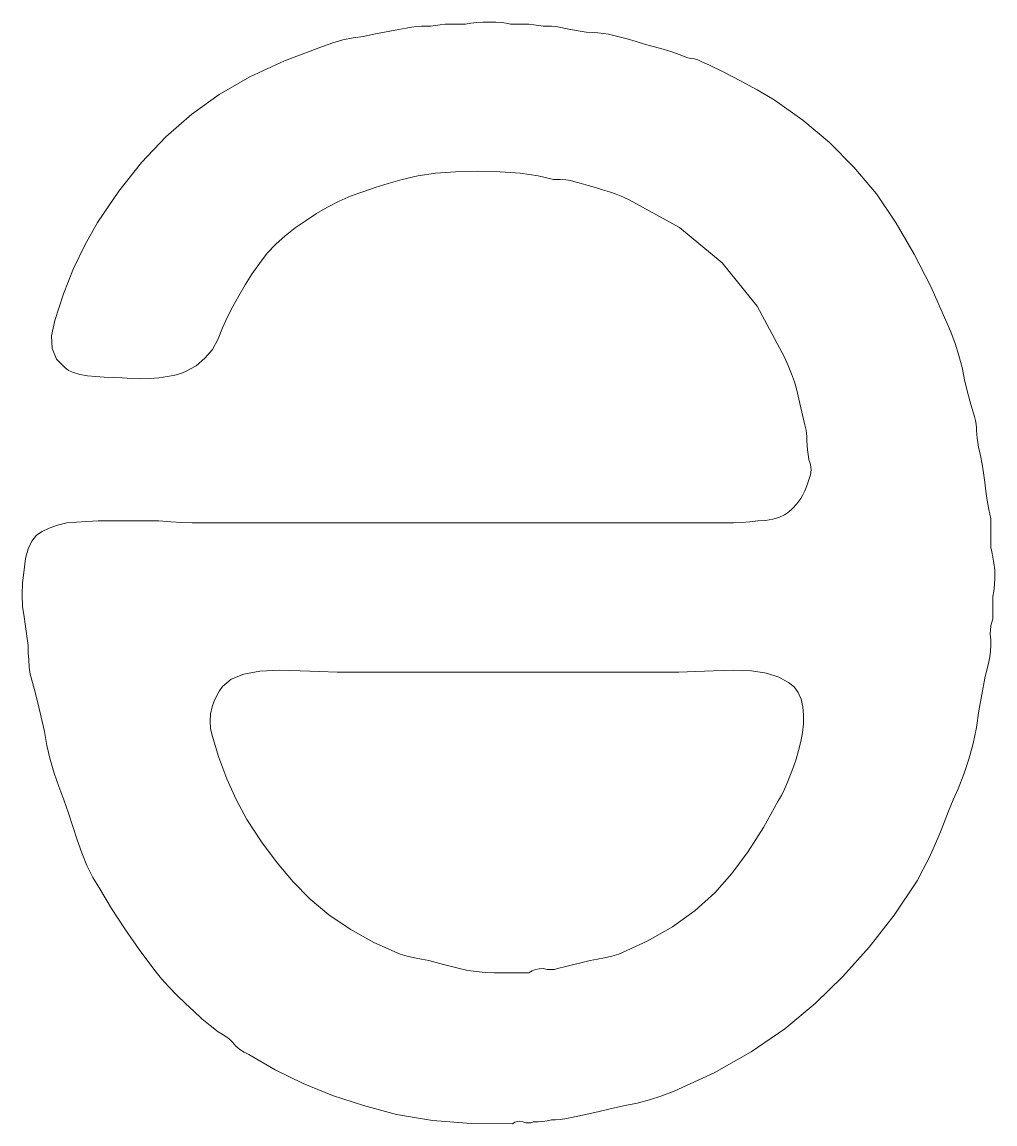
# Model space of a CAD drawing. Header units: millimetres. Extents: x 0 to 160, y 0 to 160.
# Drawn here: x 82.51 to 89.18, y 142.61 to 150.17 of the extents above; entities that cross this region are included whole.
import ezdxf

# ---------------------------------------------------------------- set-up
doc = ezdxf.new("R2010")
doc.units = ezdxf.units.MM
doc.layers.add('TextOutline', color=7, linetype='CONTINUOUS', lineweight=0)

msp = doc.modelspace()

# ---------------------------------------------------------------- linework, layer by layer
at = {"layer": 'TextOutline'}
for p, q in [((85.1778, 150.1324), (85.2129, 150.1367)), ((85.2129, 150.1367), (85.2479, 150.1394)), ((85.2479, 150.1394), (85.283, 150.1403)), ((85.283, 150.1403), (85.3119, 150.1411)), ((85.283, 150.1403), (85.283, 150.1403)), ((85.283, 150.1403), (85.283, 150.1403)), ((85.3119, 150.1411), (85.3426, 150.1438)), ((85.3426, 150.1438), (85.375, 150.1481)), ((85.375, 150.1481), (85.4092, 150.1543)), ((85.4092, 150.1543), (85.5495, 150.1543)), ((85.5495, 150.1543), (85.5863, 150.1604)), ((85.5495, 150.1543), (85.5495, 150.1543)), ((85.5495, 150.1543), (85.5495, 150.1543)), ((85.5863, 150.1604), (85.6266, 150.1648)), ((85.6266, 150.1648), (85.6704, 150.1674)), ((85.6704, 150.1674), (85.7178, 150.1683)), ((85.7178, 150.1683), (85.7178, 150.1683)), ((85.7178, 150.1683), (85.7178, 150.1683)), ((85.7178, 150.1683), (85.7581, 150.1674)), ((85.7581, 150.1674), (85.7949, 150.1648)), ((85.7949, 150.1648), (85.8282, 150.1604)), ((85.8282, 150.1604), (85.858, 150.1543)), ((85.858, 150.1543), (85.9843, 150.1543)), ((85.9843, 150.1543), (85.9843, 150.1543)), ((85.9843, 150.1543), (85.9843, 150.1543)), ((85.9843, 150.1543), (86.0184, 150.1481)), ((86.0184, 150.1481), (86.0509, 150.1438)), ((86.0509, 150.1438), (86.0816, 150.1411)), ((86.0816, 150.1411), (86.1105, 150.1403)), ((86.1105, 150.1403), (86.1105, 150.1403)), ((86.1105, 150.1403), (86.1105, 150.1403)), ((86.1105, 150.1403), (86.1385, 150.1394)), ((86.1385, 150.1394), (86.1666, 150.1367)), ((86.1666, 150.1367), (86.1946, 150.1324)), ((84.708, 150.0456), (84.7781, 150.0605)), ((84.7781, 150.0605), (84.8482, 150.0701)), ((84.8482, 150.0701), (84.9192, 150.0842)), ((84.8482, 150.0701), (84.8482, 150.0701)), ((84.8482, 150.0701), (84.8482, 150.0701)), ((84.9192, 150.0842), (84.992, 150.0982)), ((84.992, 150.0982), (85.0665, 150.1122)), ((85.0665, 150.1122), (85.1427, 150.1262)), ((85.1427, 150.1262), (85.1778, 150.1324)), ((85.1427, 150.1262), (85.1427, 150.1262)), ((85.1427, 150.1262), (85.1427, 150.1262)), ((86.1946, 150.1324), (86.2227, 150.1262)), ((86.2227, 150.1262), (86.2227, 150.1262)), ((86.2227, 150.1262), (86.2227, 150.1262)), ((86.2227, 150.1262), (86.2586, 150.1192)), ((86.2586, 150.1192), (86.2963, 150.1122)), ((86.2963, 150.1122), (86.3358, 150.1052)), ((86.3358, 150.1052), (86.377, 150.0982)), ((86.377, 150.0982), (86.377, 150.0982)), ((86.377, 150.0982), (86.377, 150.0982)), ((86.377, 150.0982), (86.4182, 150.0973)), ((86.4182, 150.0973), (86.4576, 150.0947)), ((86.4576, 150.0947), (86.4953, 150.0903)), ((86.4953, 150.0903), (86.5312, 150.0842)), ((86.5312, 150.0842), (86.5312, 150.0842)), ((86.5312, 150.0842), (86.5312, 150.0842)), ((86.5312, 150.0842), (86.5943, 150.0692)), ((86.5943, 150.0692), (86.6575, 150.0526)), ((84.3065, 149.9027), (84.5677, 150)), ((84.5677, 150), (84.6378, 150.0254)), ((84.5677, 150), (84.5677, 150)), ((84.5677, 150), (84.5677, 150)), ((84.6378, 150.0254), (84.708, 150.0456)), ((86.6575, 150.0526), (86.7206, 150.0342)), ((86.7206, 150.0342), (86.7837, 150.014)), ((86.7837, 150.014), (86.7837, 150.014)), ((86.7837, 150.014), (86.7837, 150.014)), ((86.7837, 150.014), (86.8459, 149.9991)), ((86.8459, 149.9991), (86.9064, 149.9825)), ((86.9064, 149.9825), (86.9651, 149.9641)), ((86.9651, 149.9641), (87.0221, 149.9439)), ((87.0221, 149.9439), (87.0221, 149.9439)), ((87.0221, 149.9439), (87.0221, 149.9439)), ((87.0221, 149.9439), (87.0493, 149.9316)), ((87.0493, 149.9316), (87.0747, 149.9229)), ((87.0747, 149.9229), (87.0984, 149.9176)), ((87.0984, 149.9176), (87.1203, 149.9158)), ((87.1203, 149.9158), (87.1203, 149.9158)), ((87.1203, 149.9158), (87.1203, 149.9158)), ((87.1203, 149.9158), (87.1422, 149.908)), ((87.1422, 149.908), (87.1659, 149.8983)), ((84.0698, 149.7931), (84.3065, 149.9027)), ((87.1659, 149.8983), (87.1913, 149.8869)), ((87.1913, 149.8869), (87.2185, 149.8738)), ((87.2185, 149.8738), (87.2185, 149.8738)), ((87.2185, 149.8738), (87.2185, 149.8738)), ((87.2185, 149.8738), (87.3254, 149.8221)), ((83.8577, 149.6713), (84.0698, 149.7931)), ((87.3254, 149.8221), (87.4359, 149.7651)), ((87.4359, 149.7651), (87.5498, 149.7028)), ((87.5498, 149.7028), (87.6673, 149.6353)), ((83.6701, 149.5372), (83.8577, 149.6713)), ((87.6673, 149.6353), (87.6673, 149.6353)), ((87.6673, 149.6353), (87.6673, 149.6353)), ((87.6673, 149.6353), (87.8636, 149.4951)), ((83.493, 149.3803), (83.6701, 149.5372)), ((83.6701, 149.5372), (83.6701, 149.5372)), ((83.6701, 149.5372), (83.6701, 149.5372)), ((87.8636, 149.4951), (88.046, 149.3408)), ((83.3265, 149.2041), (83.493, 149.3803)), ((88.046, 149.3408), (88.2143, 149.1725)), ((83.1704, 149.0086), (83.3265, 149.2041)), ((88.2143, 149.1725), (88.3685, 148.9902)), ((85.1147, 149.0884), (85.0191, 149.0603)), ((85.2208, 149.1129), (85.1147, 149.0884)), ((85.1147, 149.0884), (85.1147, 149.0884)), ((85.1147, 149.0884), (85.1147, 149.0884)), ((85.3426, 149.1304), (85.2208, 149.1129)), ((85.4802, 149.141), (85.3426, 149.1304)), ((85.6336, 149.1445), (85.4802, 149.141)), ((85.787, 149.141), (85.6336, 149.1445)), ((85.6336, 149.1445), (85.6336, 149.1445)), ((85.6336, 149.1445), (85.6336, 149.1445)), ((85.9246, 149.1304), (85.787, 149.141)), ((86.0465, 149.1129), (85.9246, 149.1304)), ((86.1526, 149.0884), (86.0465, 149.1129)), ((86.1981, 149.0875), (86.1526, 149.0884)), ((86.1526, 149.0884), (86.1526, 149.0884)), ((86.1526, 149.0884), (86.1526, 149.0884)), ((86.2367, 149.0849), (86.1981, 149.0875)), ((86.2683, 149.0805), (86.2367, 149.0849)), ((86.2928, 149.0743), (86.2683, 149.0805)), ((83.0249, 148.7938), (83.1704, 149.0086)), ((84.8438, 149.0042), (84.7641, 148.9762)), ((84.9289, 149.0323), (84.8438, 149.0042)), ((85.0191, 149.0603), (84.9289, 149.0323)), ((86.3419, 149.0603), (86.2928, 149.0743)), ((86.2928, 149.0743), (86.2928, 149.0743)), ((86.2928, 149.0743), (86.2928, 149.0743)), ((86.391, 149.0463), (86.3419, 149.0603)), ((86.4401, 149.0323), (86.391, 149.0463)), ((86.4892, 149.0182), (86.4401, 149.0323)), ((86.5374, 149.0033), (86.4892, 149.0182)), ((86.4892, 149.0182), (86.4892, 149.0182)), ((86.4892, 149.0182), (86.4892, 149.0182)), ((86.5838, 148.9867), (86.5374, 149.0033)), ((84.6817, 148.9393), (84.6028, 148.899)), ((84.7641, 148.9762), (84.6817, 148.9393)), ((84.7641, 148.9762), (84.7641, 148.9762)), ((84.7641, 148.9762), (84.7641, 148.9762)), ((86.6285, 148.9683), (86.5838, 148.9867)), ((86.6715, 148.9481), (86.6285, 148.9683)), ((87.0169, 148.7596), (86.6715, 148.9481)), ((86.6715, 148.9481), (86.6715, 148.9481)), ((86.6715, 148.9481), (86.6715, 148.9481)), ((88.3685, 148.9902), (88.3685, 148.9902)), ((88.3685, 148.9902), (88.3685, 148.9902)), ((88.3685, 148.9902), (88.5035, 148.7886)), ((84.5274, 148.8552), (84.4555, 148.8079)), ((84.6028, 148.899), (84.5274, 148.8552)), ((82.9381, 148.6413), (83.0249, 148.7938)), ((83.0249, 148.7938), (83.0249, 148.7938)), ((83.0249, 148.7938), (83.0249, 148.7938)), ((84.4555, 148.8079), (84.381, 148.757)), ((84.4555, 148.8079), (84.4555, 148.8079)), ((84.4555, 148.8079), (84.4555, 148.8079)), ((88.5035, 148.7886), (88.628, 148.5764)), ((84.3117, 148.7027), (84.2477, 148.6448)), ((84.381, 148.757), (84.3117, 148.7027)), ((87.3096, 148.5168), (87.0169, 148.7596)), ((82.8601, 148.4783), (82.9381, 148.6413)), ((84.2477, 148.6448), (84.189, 148.5835)), ((84.189, 148.5835), (84.1347, 148.5124)), ((84.189, 148.5835), (84.189, 148.5835)), ((84.189, 148.5835), (84.189, 148.5835)), ((88.628, 148.5764), (88.742, 148.3538)), ((82.7909, 148.3047), (82.8601, 148.4783)), ((84.1347, 148.5124), (84.0838, 148.4397)), ((87.5498, 148.2197), (87.3096, 148.5168)), ((84.0838, 148.4397), (84.0365, 148.3652)), ((84.0365, 148.3652), (83.9927, 148.2889)), ((88.742, 148.3538), (88.8454, 148.1206)), ((82.7304, 148.1206), (82.7909, 148.3047)), ((83.9927, 148.2889), (83.9523, 148.2179)), ((83.9927, 148.2889), (83.9927, 148.2889)), ((83.9927, 148.2889), (83.9927, 148.2889)), ((83.9523, 148.2179), (83.9155, 148.1452)), ((87.7374, 147.8682), (87.5498, 148.2197)), ((82.7085, 148.0163), (82.7304, 148.1206)), ((82.7304, 148.1206), (82.7304, 148.1206)), ((82.7304, 148.1206), (82.7304, 148.1206)), ((83.9155, 148.1452), (83.8822, 148.0707)), ((88.8454, 148.1206), (88.8454, 148.1206)), ((88.8454, 148.1206), (88.8454, 148.1206)), ((88.8454, 148.1206), (88.8787, 148.0426)), ((83.8822, 148.0707), (83.8524, 147.9944)), ((88.8787, 148.0426), (88.9085, 147.9628)), ((82.7129, 147.9278), (82.7085, 148.0163)), ((83.8524, 147.9944), (83.8121, 147.9225)), ((83.8524, 147.9944), (83.8524, 147.9944)), ((83.8524, 147.9944), (83.8524, 147.9944)), ((88.9085, 147.9628), (88.9348, 147.8813)), ((82.7435, 147.855), (82.7129, 147.9278)), ((83.8121, 147.9225), (83.7612, 147.8612)), ((87.7637, 147.8121), (87.7374, 147.8682)), ((87.7374, 147.8682), (87.7374, 147.8682)), ((87.7374, 147.8682), (87.7374, 147.8682)), ((88.9348, 147.8813), (88.9576, 147.798)), ((82.8005, 147.798), (82.7435, 147.855)), ((82.8259, 147.7788), (82.8005, 147.798)), ((82.8005, 147.798), (82.8005, 147.798)), ((82.8005, 147.798), (82.8005, 147.798)), ((83.6999, 147.8103), (83.628, 147.77)), ((83.7612, 147.8612), (83.6999, 147.8103)), ((87.7865, 147.756), (87.7637, 147.8121)), ((88.9576, 147.798), (88.9576, 147.798)), ((88.9576, 147.798), (88.9576, 147.798)), ((88.9576, 147.798), (88.9734, 147.7139)), ((82.8601, 147.763), (82.8259, 147.7788)), ((82.9031, 147.7507), (82.8601, 147.763)), ((82.9548, 147.7419), (82.9031, 147.7507)), ((83.0118, 147.7358), (82.9548, 147.7419)), ((82.9548, 147.7419), (82.9548, 147.7419)), ((82.9548, 147.7419), (82.9548, 147.7419)), ((83.0705, 147.7314), (83.0118, 147.7358)), ((83.131, 147.7288), (83.0705, 147.7314)), ((83.1932, 147.7279), (83.131, 147.7288)), ((83.2563, 147.7227), (83.1932, 147.7279)), ((83.1932, 147.7279), (83.1932, 147.7279)), ((83.1932, 147.7279), (83.1932, 147.7279)), ((83.3195, 147.7209), (83.2563, 147.7227)), ((83.3826, 147.7227), (83.3195, 147.7209)), ((83.4457, 147.7279), (83.3826, 147.7227)), ((83.5044, 147.7358), (83.4457, 147.7279)), ((83.4457, 147.7279), (83.4457, 147.7279)), ((83.4457, 147.7279), (83.4457, 147.7279)), ((83.5544, 147.7454), (83.5044, 147.7358)), ((83.5956, 147.7568), (83.5544, 147.7454)), ((83.628, 147.77), (83.5956, 147.7568)), ((83.628, 147.77), (83.628, 147.77)), ((83.628, 147.77), (83.628, 147.77)), ((87.8058, 147.6999), (87.7865, 147.756)), ((87.8216, 147.6438), (87.8058, 147.6999)), ((87.8356, 147.5815), (87.8216, 147.6438)), ((87.8216, 147.6438), (87.8216, 147.6438)), ((87.8216, 147.6438), (87.8216, 147.6438)), ((88.9734, 147.7139), (88.9927, 147.6297)), ((87.8496, 147.521), (87.8356, 147.5815)), ((88.9927, 147.6297), (89.0155, 147.5456)), ((87.8636, 147.4623), (87.8496, 147.521)), ((89.0155, 147.5456), (89.0418, 147.4614)), ((87.8777, 147.4053), (87.8636, 147.4623)), ((89.0418, 147.4614), (89.0418, 147.4614)), ((89.0418, 147.4614), (89.0418, 147.4614)), ((89.0418, 147.4614), (89.0479, 147.4343)), ((89.0479, 147.4343), (89.0523, 147.4088)), ((87.8838, 147.3773), (87.8777, 147.4053)), ((87.8777, 147.4053), (87.8777, 147.4053)), ((87.8777, 147.4053), (87.8777, 147.4053)), ((87.8882, 147.3492), (87.8838, 147.3773)), ((87.8908, 147.3212), (87.8882, 147.3492)), ((89.0523, 147.4088), (89.0549, 147.3852)), ((89.0549, 147.3852), (89.0558, 147.3633)), ((89.0558, 147.3633), (89.0558, 147.3633)), ((89.0558, 147.3633), (89.0558, 147.3633)), ((89.0558, 147.3633), (89.0567, 147.3405)), ((89.0567, 147.3405), (89.0593, 147.3142)), ((87.8917, 147.2931), (87.8908, 147.3212)), ((87.8926, 147.2642), (87.8917, 147.2931)), ((87.8917, 147.2931), (87.8917, 147.2931)), ((87.8917, 147.2931), (87.8917, 147.2931)), ((87.8952, 147.2335), (87.8926, 147.2642)), ((89.0593, 147.3142), (89.0637, 147.2844)), ((89.0637, 147.2844), (89.0698, 147.2511)), ((87.8996, 147.2011), (87.8952, 147.2335)), ((87.9057, 147.1669), (87.8996, 147.2011)), ((89.0698, 147.2511), (89.0698, 147.2511)), ((89.0698, 147.2511), (89.0698, 147.2511)), ((89.0698, 147.2511), (89.083, 147.1941)), ((89.083, 147.1941), (89.0943, 147.1353)), ((87.9162, 147.1318), (87.9057, 147.1669)), ((87.9057, 147.1669), (87.9057, 147.1669)), ((87.9057, 147.1669), (87.9057, 147.1669)), ((87.9197, 147.0968), (87.9162, 147.1318)), ((89.0943, 147.1353), (89.104, 147.0749)), ((87.9057, 147.0266), (87.9162, 147.0617)), ((87.9162, 147.0617), (87.9197, 147.0968)), ((89.104, 147.0749), (89.1119, 147.0126)), ((87.8777, 146.953), (87.8917, 146.9872)), ((87.8917, 146.9872), (87.9057, 147.0266)), ((87.9057, 147.0266), (87.9057, 147.0266)), ((87.9057, 147.0266), (87.9057, 147.0266)), ((89.1119, 147.0126), (89.1119, 147.0126)), ((89.1119, 147.0126), (89.1119, 147.0126)), ((89.1119, 147.0126), (89.1198, 146.9495)), ((87.8216, 146.8619), (87.8496, 146.9004)), ((87.8496, 146.9004), (87.8636, 146.9241)), ((87.8496, 146.9004), (87.8496, 146.9004)), ((87.8496, 146.9004), (87.8496, 146.9004)), ((87.8636, 146.9241), (87.8777, 146.953)), ((89.1198, 146.9495), (89.1294, 146.8864)), ((89.1294, 146.8864), (89.1408, 146.8233)), ((87.7655, 146.8058), (87.7935, 146.8303)), ((87.7935, 146.8303), (87.8216, 146.8619)), ((89.1408, 146.8233), (89.154, 146.7602)), ((82.7488, 146.7163), (82.8145, 146.7321)), ((82.8145, 146.7321), (82.8803, 146.7383)), ((82.8145, 146.7321), (82.8145, 146.7321)), ((82.8145, 146.7321), (82.8145, 146.7321)), ((82.8803, 146.7383), (82.9513, 146.7426)), ((82.9513, 146.7426), (83.0276, 146.7453)), ((83.0276, 146.7453), (83.1091, 146.7461)), ((83.1091, 146.7461), (83.1091, 146.7461)), ((83.1091, 146.7461), (83.1091, 146.7461)), ((83.1091, 146.7461), (83.1932, 146.7461)), ((83.1932, 146.7461), (83.2774, 146.7461)), ((83.2774, 146.7461), (83.3615, 146.7461)), ((83.3615, 146.7461), (83.4457, 146.7461)), ((83.4457, 146.7461), (83.4457, 146.7461)), ((83.4457, 146.7461), (83.4457, 146.7461)), ((83.4457, 146.7461), (83.5272, 146.74)), ((83.5272, 146.74), (83.6035, 146.7356)), ((83.6035, 146.7356), (83.6745, 146.733)), ((83.6745, 146.733), (83.7402, 146.7321)), ((83.7402, 146.7321), (87.3307, 146.7321)), ((87.3307, 146.7321), (87.3868, 146.733)), ((87.3307, 146.7321), (87.3307, 146.7321)), ((87.3307, 146.7321), (87.3307, 146.7321)), ((87.3868, 146.733), (87.4429, 146.7356)), ((87.4429, 146.7356), (87.499, 146.74)), ((87.499, 146.74), (87.5551, 146.7461)), ((87.5551, 146.7461), (87.6085, 146.7488)), ((87.5551, 146.7461), (87.5551, 146.7461)), ((87.5551, 146.7461), (87.5551, 146.7461)), ((87.6085, 146.7488), (87.6568, 146.7567)), ((87.6568, 146.7567), (87.6997, 146.7698)), ((87.6997, 146.7698), (87.7374, 146.7882)), ((87.7374, 146.7882), (87.7655, 146.8058)), ((87.7374, 146.7882), (87.7374, 146.7882)), ((87.7374, 146.7882), (87.7374, 146.7882)), ((89.154, 146.7602), (89.154, 146.5638)), ((82.6042, 146.648), (82.6436, 146.6743)), ((82.6436, 146.6743), (82.6918, 146.6971)), ((82.6918, 146.6971), (82.7488, 146.7163)), ((82.5481, 146.5533), (82.5726, 146.6068)), ((82.5726, 146.6068), (82.6042, 146.648)), ((82.6042, 146.648), (82.6042, 146.648)), ((82.6042, 146.648), (82.6042, 146.648)), ((82.5305, 146.4876), (82.5481, 146.5533)), ((89.154, 146.5638), (89.154, 146.5638)), ((89.154, 146.5638), (89.154, 146.5638)), ((89.154, 146.5638), (89.161, 146.5331)), ((89.161, 146.5331), (89.168, 146.4972)), ((82.52, 146.4095), (82.5305, 146.4876)), ((89.168, 146.4972), (89.175, 146.456)), ((89.175, 146.456), (89.182, 146.4095)), ((82.5095, 146.321), (82.52, 146.4095)), ((82.52, 146.4095), (82.52, 146.4095)), ((82.52, 146.4095), (82.52, 146.4095)), ((89.1811, 146.3561), (89.1785, 146.3079)), ((89.182, 146.4095), (89.1811, 146.3561)), ((89.182, 146.4095), (89.182, 146.4095)), ((89.182, 146.4095), (89.182, 146.4095)), ((82.506, 146.2377), (82.5095, 146.321)), ((89.1785, 146.3079), (89.1741, 146.2649)), ((82.5095, 146.1597), (82.506, 146.2377)), ((89.1741, 146.2649), (89.168, 146.2272)), ((89.168, 146.2272), (89.168, 146.0729)), ((82.52, 146.087), (82.5095, 146.1597)), ((82.52, 146.087), (82.52, 146.087)), ((82.52, 146.087), (82.52, 146.087)), ((82.527, 146.0379), (82.52, 146.087)), ((89.168, 146.0729), (89.1566, 146.0379)), ((89.168, 146.0729), (89.168, 146.0729)), ((89.168, 146.0729), (89.168, 146.0729)), ((82.534, 145.9888), (82.527, 146.0379)), ((82.5411, 145.9397), (82.534, 145.9888)), ((89.1504, 146.0028), (89.1496, 145.9677)), ((89.1566, 146.0379), (89.1504, 146.0028)), ((82.5481, 145.8906), (82.5411, 145.9397)), ((89.1496, 145.9677), (89.154, 145.9327)), ((89.154, 145.9327), (89.1531, 145.8915)), ((89.154, 145.9327), (89.154, 145.9327)), ((89.154, 145.9327), (89.154, 145.9327)), ((82.5489, 145.8415), (82.5481, 145.8906)), ((82.5481, 145.8906), (82.5481, 145.8906)), ((82.5481, 145.8906), (82.5481, 145.8906)), ((82.5516, 145.7924), (82.5489, 145.8415)), ((89.1504, 145.852), (89.1461, 145.8143)), ((89.1531, 145.8915), (89.1504, 145.852)), ((82.556, 145.7433), (82.5516, 145.7924)), ((89.1399, 145.7784), (89.1136, 145.6662)), ((89.1461, 145.8143), (89.1399, 145.7784)), ((89.1399, 145.7784), (89.1399, 145.7784)), ((89.1399, 145.7784), (89.1399, 145.7784)), ((82.5621, 145.6942), (82.556, 145.7433)), ((82.5893, 145.5961), (82.5621, 145.6942)), ((82.5621, 145.6942), (82.5621, 145.6942)), ((82.5621, 145.6942), (82.5621, 145.6942)), ((84.0277, 145.6942), (83.9418, 145.6592)), ((84.1382, 145.7153), (84.0277, 145.6942)), ((84.2732, 145.7223), (84.1382, 145.7153)), ((84.4152, 145.7162), (84.2732, 145.7223)), ((84.2732, 145.7223), (84.2732, 145.7223)), ((84.2732, 145.7223), (84.2732, 145.7223)), ((84.5467, 145.7118), (84.4152, 145.7162)), ((84.6676, 145.7092), (84.5467, 145.7118)), ((84.7781, 145.7083), (84.6676, 145.7092)), ((86.9099, 145.7083), (84.7781, 145.7083)), ((84.7781, 145.7083), (84.7781, 145.7083)), ((84.7781, 145.7083), (84.7781, 145.7083)), ((87.0134, 145.7092), (86.9099, 145.7083)), ((87.1273, 145.7118), (87.0134, 145.7092)), ((87.2518, 145.7162), (87.1273, 145.7118)), ((87.3868, 145.7223), (87.2518, 145.7162)), ((87.5104, 145.717), (87.3868, 145.7223)), ((87.3868, 145.7223), (87.3868, 145.7223)), ((87.3868, 145.7223), (87.3868, 145.7223)), ((87.6147, 145.7013), (87.5104, 145.717)), ((87.6997, 145.675), (87.6147, 145.7013)), ((87.7655, 145.6381), (87.6997, 145.675)), ((83.8805, 145.6101), (83.8603, 145.5803)), ((83.9418, 145.6592), (83.8805, 145.6101)), ((83.8805, 145.6101), (83.8805, 145.6101)), ((83.8805, 145.6101), (83.8805, 145.6101)), ((87.8032, 145.6066), (87.7655, 145.6381)), ((87.7655, 145.6381), (87.7655, 145.6381)), ((87.7655, 145.6381), (87.7655, 145.6381)), ((87.8321, 145.568), (87.8032, 145.6066)), ((89.1136, 145.6662), (89.0908, 145.554)), ((82.6147, 145.4979), (82.5893, 145.5961)), ((83.8419, 145.547), (83.8252, 145.5102)), ((83.8603, 145.5803), (83.8419, 145.547)), ((87.8522, 145.5224), (87.8321, 145.568)), ((89.0908, 145.554), (89.0716, 145.4418)), ((82.6384, 145.3997), (82.6147, 145.4979)), ((83.8103, 145.4698), (83.7998, 145.4208)), ((83.8252, 145.5102), (83.8103, 145.4698)), ((83.8103, 145.4698), (83.8103, 145.4698)), ((83.8103, 145.4698), (83.8103, 145.4698)), ((87.8636, 145.4698), (87.8522, 145.5224)), ((87.868, 145.4129), (87.8636, 145.4698)), ((87.8636, 145.4698), (87.8636, 145.4698)), ((87.8636, 145.4698), (87.8636, 145.4698)), ((82.6603, 145.3015), (82.6384, 145.3997)), ((83.7998, 145.4208), (83.7963, 145.3717)), ((83.7963, 145.3717), (83.7998, 145.3226)), ((87.8671, 145.3541), (87.868, 145.4129)), ((89.0716, 145.4418), (89.0558, 145.3296)), ((82.6769, 145.2042), (82.6603, 145.3015)), ((82.6603, 145.3015), (82.6603, 145.3015)), ((82.6603, 145.3015), (82.6603, 145.3015)), ((83.7998, 145.3226), (83.8103, 145.2735)), ((87.861, 145.2937), (87.8671, 145.3541)), ((89.0558, 145.3296), (89.0321, 145.2191)), ((89.0558, 145.3296), (89.0558, 145.3296)), ((89.0558, 145.3296), (89.0558, 145.3296)), ((83.8103, 145.2735), (83.8103, 145.2735)), ((83.8103, 145.2735), (83.8103, 145.2735)), ((83.8103, 145.2735), (83.8568, 145.1218)), ((87.8347, 145.1701), (87.8496, 145.2314)), ((87.8496, 145.2314), (87.861, 145.2937)), ((87.8496, 145.2314), (87.8496, 145.2314)), ((87.8496, 145.2314), (87.8496, 145.2314)), ((82.6988, 145.1087), (82.6769, 145.2042)), ((87.8181, 145.1122), (87.8347, 145.1701)), ((89.0321, 145.2191), (89.0032, 145.1122)), ((82.726, 145.0149), (82.6988, 145.1087)), ((83.8568, 145.1218), (83.912, 144.9755)), ((87.7996, 145.0579), (87.8181, 145.1122)), ((89.0032, 145.1122), (88.969, 145.0088)), ((82.7584, 144.9229), (82.726, 145.0149)), ((87.7584, 144.9535), (87.7795, 145.007)), ((87.7795, 145.007), (87.7996, 145.0579)), ((87.7795, 145.007), (87.7795, 145.007)), ((87.7795, 145.007), (87.7795, 145.007)), ((88.969, 145.0088), (88.9296, 144.9088)), ((82.7926, 144.8317), (82.7584, 144.9229)), ((82.7584, 144.9229), (82.7584, 144.9229)), ((82.7584, 144.9229), (82.7584, 144.9229)), ((83.912, 144.9755), (83.976, 144.8343)), ((87.7374, 144.9053), (87.7584, 144.9535)), ((87.6953, 144.8247), (87.7164, 144.8624)), ((87.7164, 144.8624), (87.7374, 144.9053)), ((88.9296, 144.9088), (88.8954, 144.8317)), ((88.9296, 144.9088), (88.9296, 144.9088)), ((88.9296, 144.9088), (88.9296, 144.9088)), ((82.8251, 144.7405), (82.7926, 144.8317)), ((83.976, 144.8343), (84.0488, 144.6985)), ((87.5945, 144.6432), (87.6953, 144.8247)), ((87.6953, 144.8247), (87.6953, 144.8247)), ((87.6953, 144.8247), (87.6953, 144.8247)), ((88.8954, 144.8317), (88.8629, 144.7546)), ((82.8557, 144.6494), (82.8251, 144.7405)), ((84.0488, 144.6985), (84.0488, 144.6985)), ((84.0488, 144.6985), (84.0488, 144.6985)), ((84.0488, 144.6985), (84.1496, 144.5433)), ((88.8629, 144.7546), (88.8323, 144.6774)), ((82.8847, 144.5582), (82.8557, 144.6494)), ((87.4885, 144.4776), (87.5945, 144.6432)), ((88.8323, 144.6774), (88.8033, 144.6003)), ((82.9154, 144.4688), (82.8847, 144.5582)), ((82.8847, 144.5582), (82.8847, 144.5582)), ((82.8847, 144.5582), (82.8847, 144.5582)), ((84.1496, 144.5433), (84.2556, 144.4004)), ((88.8033, 144.6003), (88.7674, 144.517)), ((88.8033, 144.6003), (88.8033, 144.6003)), ((88.8033, 144.6003), (88.8033, 144.6003)), ((82.9513, 144.3829), (82.9154, 144.4688)), ((87.3771, 144.3277), (87.4885, 144.4776)), ((88.7674, 144.517), (88.7297, 144.4355)), ((84.2556, 144.4004), (84.367, 144.2698)), ((88.7297, 144.4355), (88.6902, 144.3557)), ((82.9925, 144.3005), (82.9513, 144.3829)), ((87.2605, 144.1935), (87.3771, 144.3277)), ((88.6902, 144.3557), (88.649, 144.2777)), ((83.0389, 144.2216), (82.9925, 144.3005)), ((84.367, 144.2698), (84.4835, 144.1515)), ((88.649, 144.2777), (88.4895, 144.041)), ((88.649, 144.2777), (88.649, 144.2777)), ((88.649, 144.2777), (88.649, 144.2777)), ((83.1205, 144.0866), (83.0389, 144.2216)), ((83.0389, 144.2216), (83.0389, 144.2216)), ((83.0389, 144.2216), (83.0389, 144.2216)), ((87.1247, 144.0726), (87.2605, 144.1935)), ((87.2605, 144.1935), (87.2605, 144.1935)), ((87.2605, 144.1935), (87.2605, 144.1935)), ((83.2108, 143.9481), (83.1205, 144.0866)), ((84.4835, 144.1515), (84.4835, 144.1515)), ((84.4835, 144.1515), (84.4835, 144.1515)), ((84.4835, 144.1515), (84.6115, 144.0437)), ((84.6115, 144.0437), (84.757, 143.9446)), ((86.9695, 143.9621), (87.1247, 144.0726)), ((88.4895, 144.041), (88.3195, 143.8219)), ((83.3098, 143.8061), (83.2108, 143.9481)), ((84.757, 143.9446), (84.9201, 143.8543)), ((86.7951, 143.8622), (86.9695, 143.9621)), ((86.6014, 143.7728), (86.7951, 143.8622)), ((83.4176, 143.6606), (83.3098, 143.8061)), ((84.9201, 143.8543), (85.1007, 143.7728)), ((88.3195, 143.8219), (88.1389, 143.6203)), ((85.1007, 143.7728), (85.1007, 143.7728)), ((85.1007, 143.7728), (85.1007, 143.7728)), ((85.1007, 143.7728), (85.1497, 143.7596)), ((85.1497, 143.7596), (85.1988, 143.7482)), ((85.1988, 143.7482), (85.2479, 143.7386)), ((85.2479, 143.7386), (85.297, 143.7307)), ((85.297, 143.7307), (85.297, 143.7307)), ((85.297, 143.7307), (85.297, 143.7307)), ((85.297, 143.7307), (85.347, 143.7167)), ((85.347, 143.7167), (85.3987, 143.7027)), ((86.2928, 143.7027), (86.3489, 143.7167)), ((86.3489, 143.7167), (86.405, 143.7307)), ((86.405, 143.7307), (86.4541, 143.7386)), ((86.405, 143.7307), (86.405, 143.7307)), ((86.405, 143.7307), (86.405, 143.7307)), ((86.4541, 143.7386), (86.5032, 143.7482)), ((86.5032, 143.7482), (86.5523, 143.7596)), ((86.5523, 143.7596), (86.6014, 143.7728)), ((86.6014, 143.7728), (86.6014, 143.7728)), ((86.6014, 143.7728), (86.6014, 143.7728)), ((83.4623, 143.6045), (83.4176, 143.6606)), ((83.4176, 143.6606), (83.4176, 143.6606)), ((83.4176, 143.6606), (83.4176, 143.6606)), ((85.3987, 143.7027), (85.4522, 143.6886)), ((85.4522, 143.6886), (85.5074, 143.6746)), ((85.5074, 143.6746), (85.5074, 143.6746)), ((85.5074, 143.6746), (85.5074, 143.6746)), ((85.5074, 143.6746), (85.5644, 143.6623)), ((85.5644, 143.6623), (85.6231, 143.6536)), ((85.6231, 143.6536), (85.6836, 143.6483)), ((85.6836, 143.6483), (85.7458, 143.6466)), ((85.7458, 143.6466), (85.7458, 143.6466)), ((85.7458, 143.6466), (85.7458, 143.6466)), ((85.7458, 143.6466), (85.8081, 143.6466)), ((85.8081, 143.6466), (85.8685, 143.6466)), ((85.8685, 143.6466), (85.9273, 143.6466)), ((85.9273, 143.6466), (85.9843, 143.6466)), ((85.9843, 143.6466), (86.0062, 143.6588)), ((85.9843, 143.6466), (85.9843, 143.6466)), ((85.9843, 143.6466), (85.9843, 143.6466)), ((86.0062, 143.6588), (86.0298, 143.6676)), ((86.0298, 143.6676), (86.0553, 143.6729)), ((86.0553, 143.6729), (86.0824, 143.6746)), ((86.0824, 143.6746), (86.0824, 143.6746)), ((86.0824, 143.6746), (86.0824, 143.6746)), ((86.0824, 143.6746), (86.1096, 143.6694)), ((86.1096, 143.6694), (86.135, 143.6676)), ((86.135, 143.6676), (86.1587, 143.6694)), ((86.1587, 143.6694), (86.1806, 143.6746)), ((86.1806, 143.6746), (86.2367, 143.6886)), ((86.1806, 143.6746), (86.1806, 143.6746)), ((86.1806, 143.6746), (86.1806, 143.6746)), ((86.2367, 143.6886), (86.2928, 143.7027)), ((83.5123, 143.5484), (83.4623, 143.6045)), ((88.1389, 143.6203), (87.9478, 143.4362)), ((83.5675, 143.4923), (83.5123, 143.5484)), ((83.628, 143.4362), (83.5675, 143.4923)), ((83.6841, 143.3818), (83.628, 143.4362)), ((83.628, 143.4362), (83.628, 143.4362)), ((83.628, 143.4362), (83.628, 143.4362)), ((87.9478, 143.4362), (87.74, 143.2617)), ((87.9478, 143.4362), (87.9478, 143.4362)), ((87.9478, 143.4362), (87.9478, 143.4362)), ((83.7402, 143.331), (83.6841, 143.3818)), ((83.7963, 143.2837), (83.7402, 143.331)), ((83.8524, 143.2398), (83.7963, 143.2837)), ((87.74, 143.2617), (87.5095, 143.1031)), ((83.8796, 143.2249), (83.8524, 143.2398)), ((83.8524, 143.2398), (83.8524, 143.2398)), ((83.8524, 143.2398), (83.8524, 143.2398)), ((83.905, 143.2083), (83.8796, 143.2249)), ((83.9287, 143.1899), (83.905, 143.2083)), ((83.9506, 143.1697), (83.9287, 143.1899)), ((83.9734, 143.1434), (83.9506, 143.1697)), ((83.9506, 143.1697), (83.9506, 143.1697)), ((83.9506, 143.1697), (83.9506, 143.1697)), ((83.9997, 143.1206), (83.9734, 143.1434)), ((84.0295, 143.1013), (83.9997, 143.1206)), ((84.0628, 143.0856), (84.0295, 143.1013)), ((84.2434, 142.9795), (84.0628, 143.0856)), ((84.0628, 143.0856), (84.0628, 143.0856)), ((84.0628, 143.0856), (84.0628, 143.0856)), ((87.5095, 143.1031), (87.2562, 142.9602)), ((84.4345, 142.8857), (84.2434, 142.9795)), ((87.2562, 142.9602), (86.98, 142.8331)), ((84.6361, 142.8042), (84.4345, 142.8857)), ((84.8482, 142.7349), (84.6361, 142.8042)), ((86.98, 142.8331), (86.8959, 142.8007)), ((86.98, 142.8331), (86.98, 142.8331)), ((86.98, 142.8331), (86.98, 142.8331)), ((85.0752, 142.6744), (84.8482, 142.7349)), ((84.8482, 142.7349), (84.8482, 142.7349)), ((84.8482, 142.7349), (84.8482, 142.7349)), ((86.6434, 142.7349), (86.5514, 142.7139)), ((86.7276, 142.7516), (86.6434, 142.7349)), ((86.6434, 142.7349), (86.6434, 142.7349)), ((86.6434, 142.7349), (86.6434, 142.7349)), ((86.8117, 142.7735), (86.7276, 142.7516)), ((86.8959, 142.8007), (86.8117, 142.7735)), ((85.3216, 142.6332), (85.0752, 142.6744)), ((86.2648, 142.6508), (86.2306, 142.6446)), ((86.3621, 142.6718), (86.2648, 142.6508)), ((86.2648, 142.6508), (86.2648, 142.6508)), ((86.2648, 142.6508), (86.2648, 142.6508)), ((86.4576, 142.6928), (86.3621, 142.6718)), ((86.5514, 142.7139), (86.4576, 142.6928)), ((85.5872, 142.6113), (85.3216, 142.6332)), ((85.872, 142.6087), (85.5872, 142.6113)), ((85.887, 142.6201), (85.872, 142.6087)), ((85.872, 142.6087), (85.872, 142.6087)), ((85.872, 142.6087), (85.872, 142.6087)), ((85.9036, 142.6262), (85.887, 142.6201)), ((85.922, 142.6271), (85.9036, 142.6262)), ((85.9422, 142.6227), (85.922, 142.6271)), ((85.9623, 142.6175), (85.9422, 142.6227)), ((85.9422, 142.6227), (85.9422, 142.6227)), ((85.9422, 142.6227), (85.9422, 142.6227)), ((85.9807, 142.6157), (85.9623, 142.6175)), ((85.9974, 142.6175), (85.9807, 142.6157)), ((86.0123, 142.6227), (85.9974, 142.6175)), ((86.0465, 142.6236), (86.0123, 142.6227)), ((86.0123, 142.6227), (86.0123, 142.6227)), ((86.0123, 142.6227), (86.0123, 142.6227)), ((86.0789, 142.6262), (86.0465, 142.6236)), ((86.1096, 142.6306), (86.0789, 142.6262)), ((86.1385, 142.6367), (86.1096, 142.6306)), ((86.1675, 142.6376), (86.1385, 142.6367)), ((86.1385, 142.6367), (86.1385, 142.6367)), ((86.1385, 142.6367), (86.1385, 142.6367)), ((86.1981, 142.6403), (86.1675, 142.6376)), ((86.2306, 142.6446), (86.1981, 142.6403))]:
    msp.add_line(p, q, dxfattribs=at)

doc.saveas('drawing.dxf')
